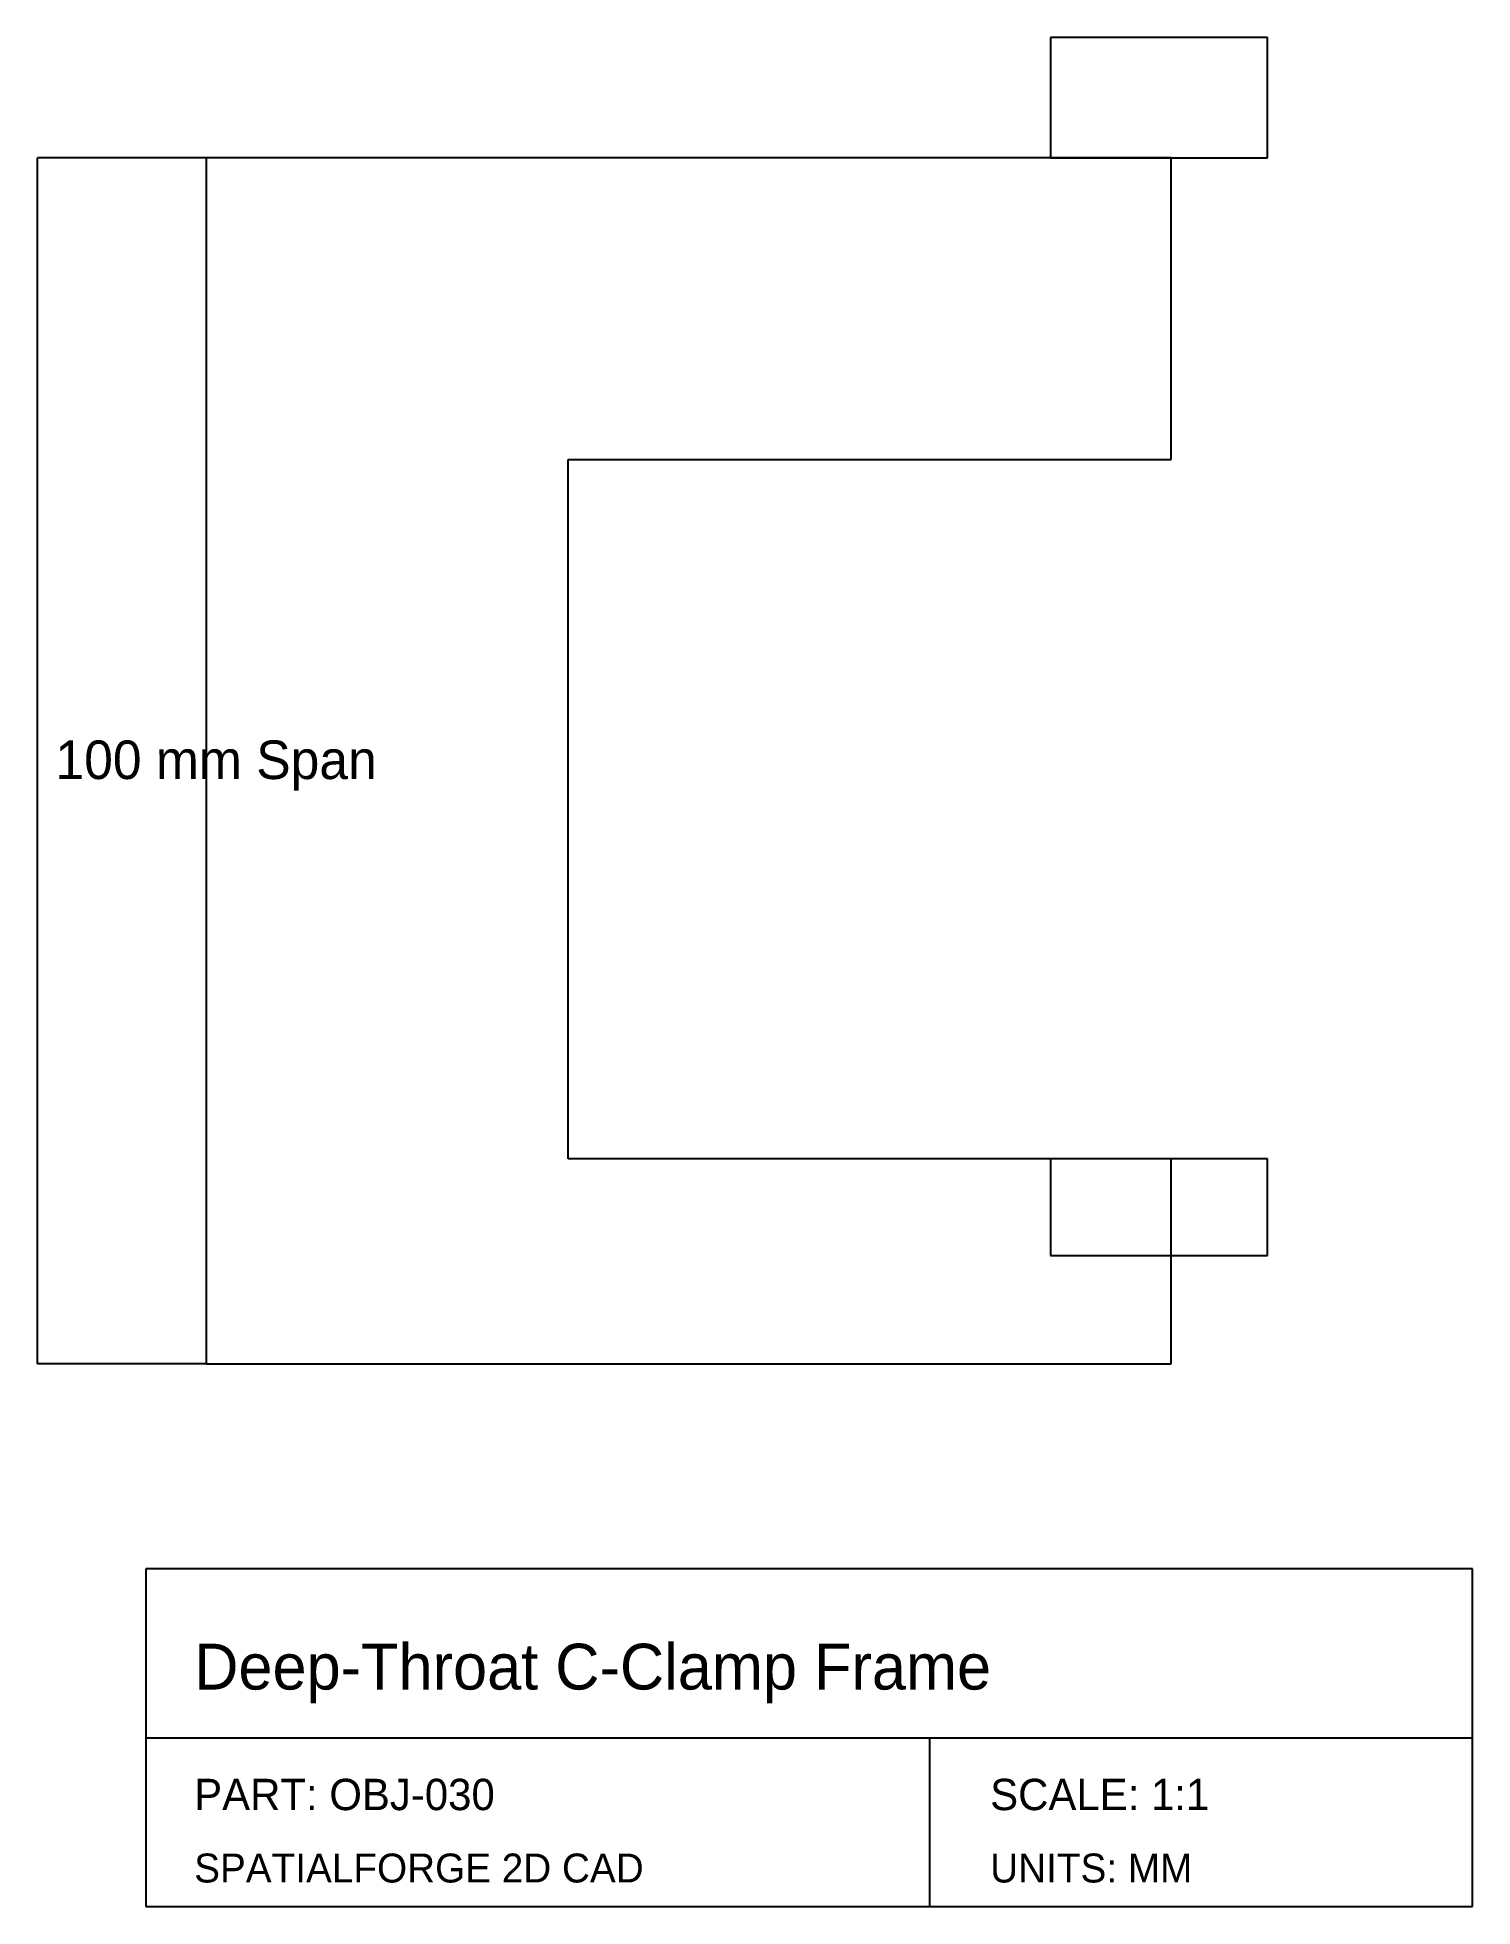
# Model space of a CAD drawing. Header units: millimetres. Extents: x 11 to 130, y -20 to 135.
import ezdxf

# ---------------------------------------------------------------- set-up
doc = ezdxf.new("R2010")
doc.units = ezdxf.units.MM
for name, color, linetype in [('DIM', 3, 'CONTINUOUS'), ('TITLE', 5, 'CONTINUOUS'), ('VISIBLE', 7, 'CONTINUOUS')]:
    doc.layers.add(name, color=color, linetype=linetype)

msp = doc.modelspace()

# ---------------------------------------------------------------- linework, layer by layer
at = {"layer": 'DIM'}
for p, q in [((25, 125), (11, 125)), ((11, 25), (11, 125)), ((25, 25), (11, 25))]:
    msp.add_line(p, q, dxfattribs=at)
at = {"layer": 'TITLE', "linetype": 'CONTINUOUS'}
for p, q in [((130, 8), (20, 8)), ((20, 8), (20, -20)), ((130, -20), (130, 8)), ((20, -20), (130, -20))]:
    msp.add_line(p, q, dxfattribs=at)
at = {"layer": 'TITLE'}
for p, q in [((20, -6), (130, -6)), ((85, -20), (85, -6))]:
    msp.add_line(p, q, dxfattribs=at)
at = {"layer": 'VISIBLE', "linetype": 'CONTINUOUS'}
for p, q in [((113, 135), (95, 135)), ((95, 135), (95, 125)), ((113, 125), (113, 135)), ((105, 125), (25, 125)), ((25, 125), (25, 25)), ((95, 125), (113, 125)), ((105, 100), (105, 125)), ((55, 42), (55, 100)), ((55, 100), (105, 100)), ((105, 42), (55, 42)), ((113, 42), (95, 42)), ((95, 42), (95, 34)), ((105, 25), (105, 42)), ((113, 34), (113, 42)), ((95, 34), (113, 34)), ((25, 25), (105, 25))]:
    msp.add_line(p, q, dxfattribs=at)

# ---------------------------------------------------------------- texts
at = {"layer": 'DIM'}
msp.add_text('100 mm Span', height=3.2, dxfattribs=at).set_placement((12.5, 73.5))
at = {"layer": 'TITLE'}
for s, height, p in [('Deep-Throat C-Clamp Frame', 3.8, (24, -2)), ('PART: OBJ-030', 2.6, (24, -12)), ('SCALE: 1:1', 2.6, (90, -12)), ('SPATIALFORGE 2D CAD', 2.4, (24, -18)), ('UNITS: MM', 2.4, (90, -18))]:
    msp.add_text(s, height=height, dxfattribs=at).set_placement(p)

doc.saveas('drawing.dxf')
